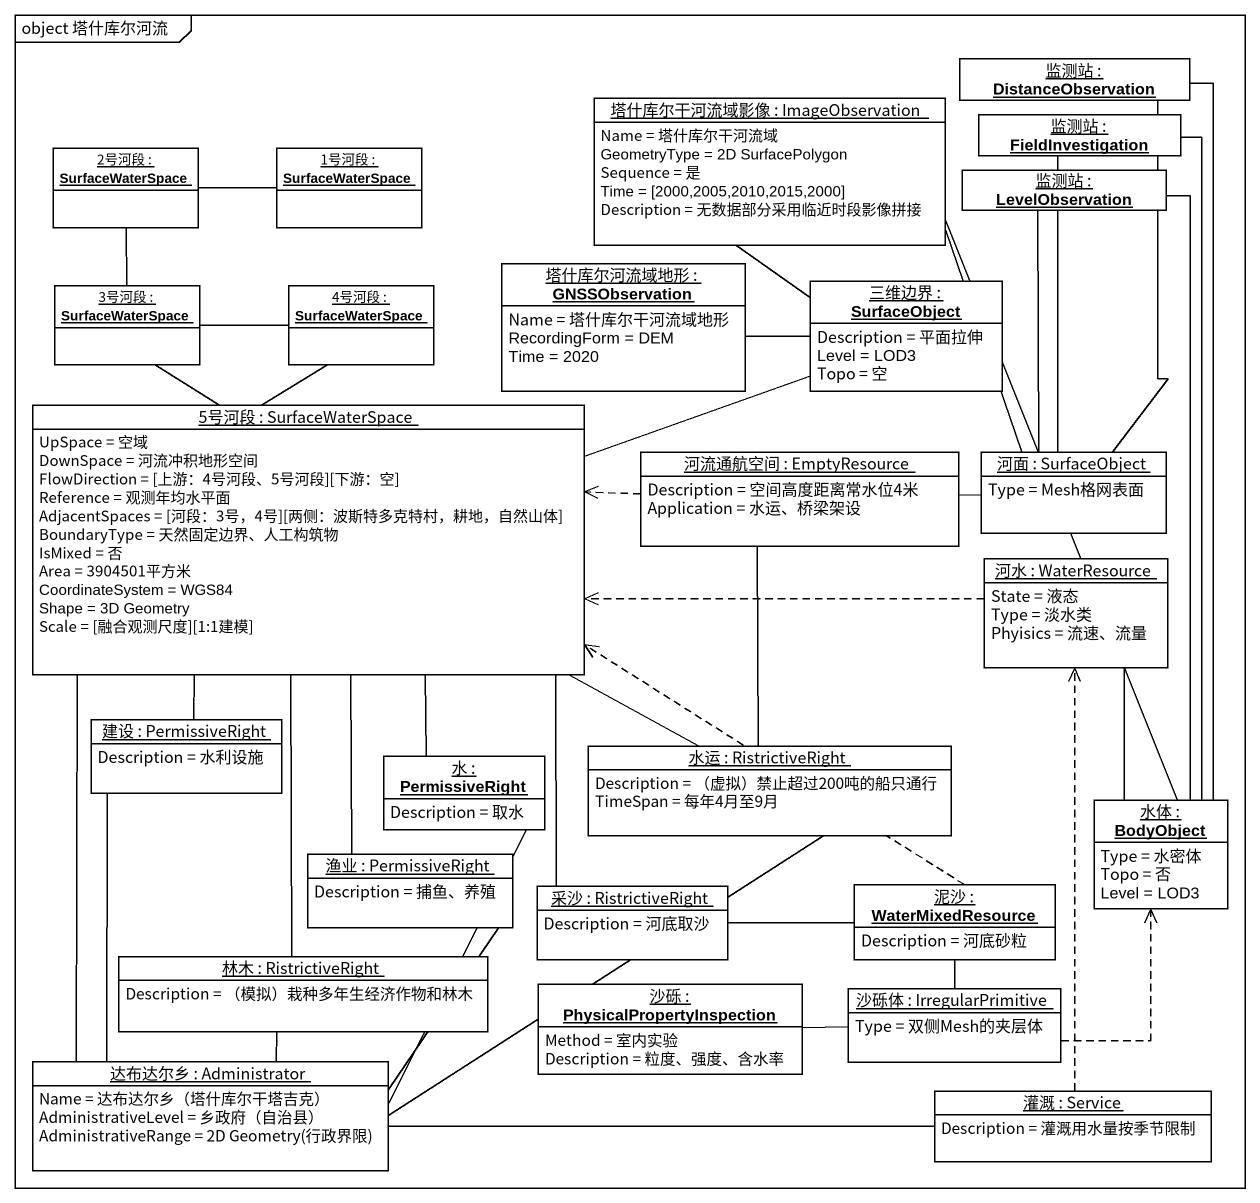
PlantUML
@startuml
mainframe object 塔什库尔河流
hide circle
hide empty members
object "塔什库尔干河流域影像 : ImageObservation" as 塔什库尔干河流域影像 #FFFFFF {
  Name = 塔什库尔干河流域
  GeometryType = 2D SurfacePolygon
  Sequence = 是
  Time = [2000,2005,2010,2015,2000]
  Description = 无数据部分采用临近时段影像拼接
}
object "监测站 : DistanceObservation" as 监测站 #FFFFFF
object "监测站 : FieldInvestigation" as 监测站_2 #FFFFFF
object "2号河段 : SurfaceWaterSpace" as o2号河段 #FFFFFF
object "1号河段 : SurfaceWaterSpace" as o1号河段 #FFFFFF
object "监测站 : LevelObservation" as 监测站_3 #FFFFFF
object "3号河段 : SurfaceWaterSpace" as o3号河段 #FFFFFF
object "4号河段 : SurfaceWaterSpace" as o4号河段 #FFFFFF
object "塔什库尔河流域地形 : GNSSObservation" as 塔什库尔河流域地形 #FFFFFF {
  Name = 塔什库尔干河流域地形
  RecordingForm = DEM
  Time = 2020
}
object "三维边界 : SurfaceObject" as 三维边界 #FFFFFF {
  Description = 平面拉伸
  Level = LOD3
  Topo = 空
}
object "5号河段 : SurfaceWaterSpace" as o5号河段 #FFFFFF {
  UpSpace = 空域
  DownSpace = 河流冲积地形空间
  FlowDirection = [上游：4号河段、5号河段][下游：空]
  Reference = 观测年均水平面
  AdjacentSpaces = [河段：3号，4号][两侧：波斯特多克特村，耕地，自然山体]
  BoundaryType = 天然固定边界、人工构筑物
  IsMixed = 否
  Area = 3904501平方米
  CoordinateSystem = WGS84
  Shape = 3D Geometry
  Scale = [融合观测尺度][1:1建模]
}
object "河流通航空间 : EmptyResource" as 河流通航空间 #FFFFFF {
  Description = 空间高度距离常水位4米
  Application = 水运、桥梁架设
}
object "河面 : SurfaceObject" as 河面 #FFFFFF {
  Type = Mesh格网表面
}
object "河水 : WaterResource" as 河水 #FFFFFF {
  State = 液态
  Type = 淡水类
  Phyisics = 流速、流量
}
object "建设 : PermissiveRight" as 建设 #FFFFFF {
  Description = 水利设施
}
object "水 : PermissiveRight" as 水 #FFFFFF {
  Description = 取水
}
object "水运 : RistrictiveRight" as 水运 #FFFFFF {
  Description = （虚拟）禁止超过200吨的船只通行
  TimeSpan = 每年4月至9月
}
object "水体 : BodyObject" as 水体 #FFFFFF {
  Type = 水密体
  Topo = 否
  Level = LOD3
}
object "渔业 : PermissiveRight" as 渔业 #FFFFFF {
  Description = 捕鱼、养殖
}
object "采沙 : RistrictiveRight" as 采沙 #FFFFFF {
  Description = 河底取沙
}
object "泥沙 : WaterMixedResource" as 泥沙 #FFFFFF {
  Description = 河底砂粒
}
object "林木 : RistrictiveRight" as 林木 #FFFFFF {
  Description = （模拟）栽种多年生经济作物和林木
}
object "沙砾 : PhysicalPropertyInspection" as 沙砾 #FFFFFF {
  Method = 室内实验
  Description = 粒度、强度、含水率
}
object "沙砾体 : IrregularPrimitive" as 沙砾体 #FFFFFF {
  Type = 双侧Mesh的夹层体
}
object "达布达尔乡 : Administrator" as 达布达尔乡 #FFFFFF {
  Name = 达布达尔乡（塔什库尔干塔吉克）
  AdministrativeLevel = 乡政府（自治县）
  AdministrativeRange = 2D Geometry(行政界限)
}
object "灌溉 : Service" as 灌溉 #FFFFFF {
  Description = 灌溉用水量按季节限制
}
塔什库尔干河流域影像 -- 三维边界
塔什库尔干河流域影像 -- 河面
塔什库尔干河流域影像 -- 水体
监测站 -- 河面
监测站 -- 水体
监测站_2 -- 河面
监测站_2 -- 水体
o2号河段 -- o3号河段
o1号河段 -left- o2号河段
监测站_3 -- 河面
监测站_3 -- 水体
o3号河段 -right- o4号河段
o3号河段 -- o5号河段
o4号河段 -- o5号河段
塔什库尔河流域地形 -right- 三维边界
三维边界 -left- o5号河段
河流通航空间 .left.> o5号河段
河面 -left- 河流通航空间
河水 .left.> o5号河段
建设 -up- o5号河段
建设 -- 达布达尔乡
水 -up- o5号河段
水 -- 达布达尔乡
水运 -left- o5号河段
水运 -up- 河流通航空间
水运 -left- 达布达尔乡
水体 -up- 河水
渔业 -up- o5号河段
渔业 -- 达布达尔乡
采沙 -up- o5号河段
采沙 -right- 泥沙
泥沙 .left.> o5号河段
林木 -up- o5号河段
林木 -- 达布达尔乡
沙砾体 .up.> 水体
沙砾体 -up- 泥沙
沙砾体 -left- 沙砾
达布达尔乡 -up- o5号河段
灌溉 .up.> 河水
灌溉 -left- 达布达尔乡
@enduml
